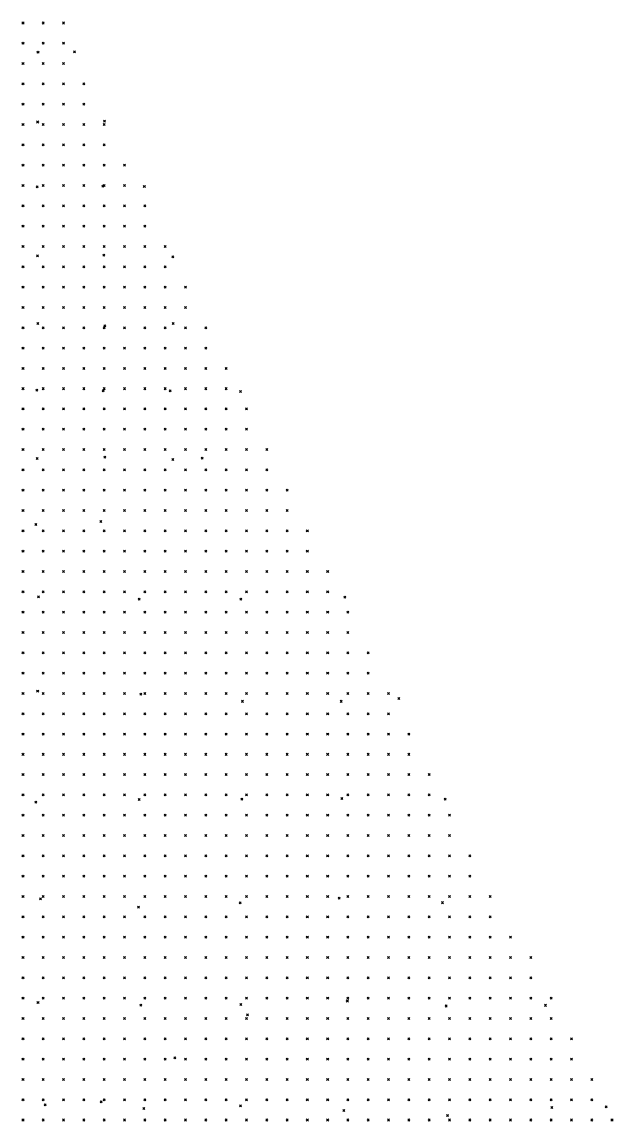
# Model space of a CAD drawing. Header units: metres. Extents: x 441556 to 446409, y 432338 to 461058.
# Drawn here: x 445240.3 to 445327.6, y 435102.3 to 435264.6 of the extents above; entities that cross this region are included whole.
import ezdxf

# ---------------------------------------------------------------- set-up
doc = ezdxf.new("R2010")
doc.units = ezdxf.units.M
doc.header["$MEASUREMENT"] = 0
doc.header["$PDMODE"] = 35
doc.header["$PDSIZE"] = 0.15
doc.layers.add('DTM-NOK-RevN_LIDAR_co_lidar', color=91, linetype='Continuous', lineweight=0)
doc.layers.add('DTM-NOK-RevN_RTK', color=32, linetype='Continuous', lineweight=0)

msp = doc.modelspace()

# ---------------------------------------------------------------- linework, layer by layer
at = {"layer": 'DTM-NOK-RevN_LIDAR_co_lidar'}
for p in [(445240.428, 435264.466, 324.207), (445243.428, 435264.466, 324.451), (445246.427, 435264.466, 324.578), (445240.428, 435261.466, 324.227), (445243.428, 435261.466, 324.357), (445246.427, 435261.466, 324.431), (445240.428, 435258.467, 324.161), (445243.428, 435258.467, 324.228), (445246.427, 435258.467, 324.325), (445240.428, 435255.468, 324.116), (445243.428, 435255.468, 324.209), (445246.427, 435255.468, 324.272), (445249.427, 435255.468, 324.366), (445240.428, 435252.468, 324.097), (445243.428, 435252.468, 324.179), (445246.427, 435252.468, 324.254), (445249.427, 435252.468, 324.318), (445240.428, 435249.469, 324.059), (445243.428, 435249.469, 324.151), (445246.427, 435249.469, 324.209), (445249.427, 435249.469, 324.242), (445252.426, 435249.469, 324.293), (445240.428, 435246.47, 323.944), (445243.428, 435246.47, 324.056), (445246.427, 435246.47, 324.117), (445249.427, 435246.47, 324.199), (445252.426, 435246.47, 324.219), (445240.428, 435243.47, 323.83), (445243.428, 435243.47, 323.941), (445246.427, 435243.47, 324.048), (445249.427, 435243.47, 324.146), (445252.426, 435243.47, 324.232), (445255.425, 435243.47, 324.287), (445240.428, 435240.471, 323.803), (445243.428, 435240.471, 323.846), (445246.427, 435240.471, 323.95), (445249.427, 435240.471, 324.112), (445252.426, 435240.471, 324.183), (445255.425, 435240.471, 324.18), (445240.428, 435237.471, 323.748), (445243.428, 435237.471, 323.848), (445246.427, 435237.471, 323.97), (445249.427, 435237.471, 324.063), (445252.426, 435237.471, 324.129), (445255.425, 435237.471, 324.123), (445258.425, 435237.471, 324.129), (445240.428, 435234.472, 323.744), (445243.428, 435234.472, 323.857), (445246.427, 435234.472, 323.926), (445249.427, 435234.472, 323.987), (445252.426, 435234.472, 324.039), (445255.425, 435234.472, 324.061), (445258.425, 435234.472, 324.113), (445240.428, 435231.473, 323.741), (445243.428, 435231.473, 323.835), (445246.427, 435231.473, 323.898), (445249.427, 435231.473, 323.964), (445252.426, 435231.473, 323.996), (445255.425, 435231.473, 324.076), (445258.425, 435231.473, 324.183), (445261.424, 435231.473, 324.277), (445240.428, 435228.473, 323.712), (445243.428, 435228.473, 323.75), (445246.427, 435228.473, 323.818), (445249.427, 435228.473, 323.886), (445252.426, 435228.473, 323.994), (445255.425, 435228.473, 324.116), (445258.425, 435228.473, 324.211), (445261.424, 435228.473, 324.324), (445240.428, 435225.474, 323.668), (445243.428, 435225.474, 323.728), (445246.427, 435225.474, 323.805), (445249.427, 435225.474, 323.925), (445252.426, 435225.474, 324.029), (445255.425, 435225.474, 324.122), (445258.425, 435225.474, 324.218), (445261.424, 435225.474, 324.289), (445264.424, 435225.474, 324.36), (445240.428, 435222.474, 323.62), (445243.428, 435222.474, 323.738), (445246.427, 435222.474, 323.86), (445249.427, 435222.474, 323.942), (445252.426, 435222.474, 324.023), (445255.425, 435222.474, 324.105), (445258.425, 435222.474, 324.159), (445261.424, 435222.474, 324.218), (445264.424, 435222.474, 324.263), (445240.428, 435219.475, 323.63), (445243.428, 435219.475, 323.775), (445246.427, 435219.475, 323.863), (445249.427, 435219.475, 323.928), (445252.426, 435219.475, 323.985), (445255.425, 435219.475, 324.035), (445258.425, 435219.475, 324.074), (445261.424, 435219.475, 324.104), (445264.424, 435219.475, 324.135), (445267.423, 435219.475, 324.195), (445240.428, 435216.476, 323.67), (445243.428, 435216.476, 323.761), (445246.427, 435216.476, 323.826), (445249.427, 435216.476, 323.885), (445252.426, 435216.476, 323.912), (445255.425, 435216.476, 323.884), (445258.425, 435216.476, 323.848), (445261.424, 435216.476, 323.862), (445264.424, 435216.476, 323.952), (445267.423, 435216.476, 324.09), (445240.428, 435213.476, 323.648), (445243.428, 435213.476, 323.725), (445246.427, 435213.476, 323.79), (445249.427, 435213.476, 323.81), (445252.426, 435213.476, 323.777), (445255.425, 435213.476, 323.727), (445258.425, 435213.476, 323.647), (445261.424, 435213.476, 323.632), (445264.424, 435213.476, 323.779), (445267.423, 435213.476, 324.021), (445270.422, 435213.476, 324.343), (445240.428, 435210.477, 323.62), (445243.428, 435210.477, 323.664), (445246.427, 435210.477, 323.662), (445249.427, 435210.477, 323.656), (445252.426, 435210.477, 323.642), (445255.425, 435210.477, 323.574), (445258.425, 435210.477, 323.528), (445261.424, 435210.477, 323.667), (445264.424, 435210.477, 324.017), (445267.423, 435210.477, 324.214), (445270.422, 435210.477, 324.344), (445240.428, 435207.478, 323.558), (445243.428, 435207.478, 323.566), (445246.427, 435207.478, 323.571), (445249.427, 435207.478, 323.561), (445252.426, 435207.478, 323.526), (445255.425, 435207.478, 323.541), (445258.425, 435207.478, 323.662), (445261.424, 435207.478, 323.988), (445264.424, 435207.478, 324.213), (445267.423, 435207.478, 324.31), (445270.422, 435207.478, 324.333), (445273.422, 435207.478, 324.444), (445240.428, 435204.478, 323.454), (445243.428, 435204.478, 323.47), (445246.427, 435204.478, 323.451), (445249.427, 435204.478, 323.418), (445252.426, 435204.478, 323.464), (445255.425, 435204.478, 323.624), (445258.425, 435204.478, 323.861), (445261.424, 435204.478, 324.013), (445264.424, 435204.478, 324.1), (445267.423, 435204.478, 324.176), (445270.422, 435204.478, 324.259), (445273.422, 435204.478, 324.447), (445240.428, 435201.479, 323.389), (445243.428, 435201.479, 323.368), (445246.427, 435201.479, 323.335), (445249.427, 435201.479, 323.42), (445252.426, 435201.479, 323.596), (445255.425, 435201.479, 323.845), (445258.425, 435201.479, 324.082), (445261.424, 435201.479, 324.033), (445264.424, 435201.479, 323.997), (445267.423, 435201.479, 324.132), (445270.422, 435201.479, 324.342), (445273.422, 435201.479, 324.459), (445276.421, 435201.479, 324.422), (445240.428, 435198.479, 323.249), (445243.428, 435198.479, 323.227), (445246.427, 435198.479, 323.306), (445249.427, 435198.479, 323.47), (445252.426, 435198.479, 323.664), (445255.425, 435198.479, 323.846), (445258.425, 435198.479, 323.86), (445261.424, 435198.479, 323.899), (445264.424, 435198.479, 324.053), (445267.423, 435198.479, 324.174), (445270.422, 435198.479, 324.187), (445273.422, 435198.479, 324.157), (445276.421, 435198.479, 324.287), (445240.428, 435195.48, 323.14), (445243.428, 435195.48, 323.182), (445246.427, 435195.48, 323.334), (445249.427, 435195.48, 323.532), (445252.426, 435195.48, 323.505), (445255.425, 435195.48, 323.567), (445258.425, 435195.48, 323.716), (445261.424, 435195.48, 323.929), (445264.424, 435195.48, 324.004), (445267.423, 435195.48, 323.973), (445270.422, 435195.48, 324.028), (445273.422, 435195.48, 324.133), (445276.421, 435195.48, 324.254), (445279.42, 435195.48, 324.321), (445240.428, 435192.481, 323.054), (445243.428, 435192.481, 323.212), (445246.427, 435192.481, 323.349), (445249.427, 435192.481, 323.386), (445252.426, 435192.481, 323.38), (445255.425, 435192.481, 323.597), (445258.425, 435192.481, 323.825), (445261.424, 435192.481, 323.834), (445264.424, 435192.481, 323.858), (445267.423, 435192.481, 323.914), (445270.422, 435192.481, 323.997), (445273.422, 435192.481, 324.046), (445276.421, 435192.481, 324.086), (445279.42, 435192.481, 324.132), (445240.428, 435189.481, 323.193), (445243.428, 435189.481, 323.188), (445246.427, 435189.481, 323.124), (445249.427, 435189.481, 323.181), (445252.426, 435189.481, 323.291), (445255.425, 435189.481, 323.43), (445258.425, 435189.481, 323.647), (445261.424, 435189.481, 323.801), (445264.424, 435189.481, 323.865), (445267.423, 435189.481, 323.789), (445270.422, 435189.481, 323.775), (445273.422, 435189.481, 323.92), (445276.421, 435189.481, 323.944), (445279.42, 435189.481, 323.866), (445282.42, 435189.481, 323.864), (445240.428, 435186.482, 322.975), (445243.428, 435186.482, 322.974), (445246.427, 435186.482, 323.057), (445249.427, 435186.482, 323.179), (445252.426, 435186.482, 323.173), (445255.425, 435186.482, 323.391), (445258.425, 435186.482, 323.641), (445261.424, 435186.482, 323.725), (445264.424, 435186.482, 323.626), (445267.423, 435186.482, 323.603), (445270.422, 435186.482, 323.613), (445273.422, 435186.482, 323.691), (445276.421, 435186.482, 323.776), (445279.42, 435186.482, 323.855), (445282.42, 435186.482, 323.827), (445240.428, 435183.482, 322.911), (445243.428, 435183.482, 323.005), (445246.427, 435183.482, 323.09), (445249.427, 435183.482, 323.08), (445252.426, 435183.482, 323.208), (445255.425, 435183.482, 323.44), (445258.425, 435183.482, 323.471), (445261.424, 435183.482, 323.446), (445264.424, 435183.482, 323.44), (445267.423, 435183.482, 323.429), (445270.422, 435183.482, 323.449), (445273.422, 435183.482, 323.511), (445276.421, 435183.482, 323.663), (445279.42, 435183.482, 323.802), (445282.42, 435183.482, 323.815), (445285.419, 435183.482, 323.769), (445240.428, 435180.483, 322.957), (445243.428, 435180.483, 323.031), (445246.427, 435180.483, 323.102), (445249.427, 435180.483, 323.22), (445252.426, 435180.483, 323.209), (445255.425, 435180.483, 323.258), (445258.425, 435180.483, 323.311), (445261.424, 435180.483, 323.372), (445264.424, 435180.483, 323.437), (445267.423, 435180.483, 323.507), (445270.422, 435180.483, 323.522), (445273.422, 435180.483, 323.58), (445276.421, 435180.483, 323.57), (445279.42, 435180.483, 323.622), (445282.42, 435180.483, 323.637), (445285.419, 435180.483, 323.652), (445240.428, 435177.484, 322.849), (445243.428, 435177.484, 323.008), (445246.427, 435177.484, 323.185), (445249.427, 435177.484, 323.149), (445252.426, 435177.484, 323.11), (445255.425, 435177.484, 323.178), (445258.425, 435177.484, 323.313), (445261.424, 435177.484, 323.398), (445264.424, 435177.484, 323.379), (445267.423, 435177.484, 323.364), (445270.422, 435177.484, 323.433), (445273.422, 435177.484, 323.451), (445276.421, 435177.484, 323.4), (445279.42, 435177.484, 323.376), (445282.42, 435177.484, 323.426), (445285.419, 435177.484, 323.509), (445288.419, 435177.484, 323.474), (445240.428, 435174.484, 322.968), (445243.428, 435174.484, 323.007), (445246.427, 435174.484, 322.979), (445249.427, 435174.484, 323.033), (445252.426, 435174.484, 323.079), (445255.425, 435174.484, 323.177), (445258.425, 435174.484, 323.254), (445261.424, 435174.484, 323.321), (445264.424, 435174.484, 323.3), (445267.423, 435174.484, 323.343), (445270.422, 435174.484, 323.315), (445273.422, 435174.484, 323.212), (445276.421, 435174.484, 323.185), (445279.42, 435174.484, 323.266), (445282.42, 435174.484, 323.326), (445285.419, 435174.484, 323.376), (445288.419, 435174.484, 323.423), (445240.428, 435171.485, 322.802), (445243.428, 435171.485, 322.811), (445246.427, 435171.485, 322.866), (445249.427, 435171.485, 322.928), (445252.426, 435171.485, 323.001), (445255.425, 435171.485, 323.105), (445258.425, 435171.485, 323.182), (445261.424, 435171.485, 323.21), (445264.424, 435171.485, 323.243), (445267.423, 435171.485, 323.198), (445270.422, 435171.485, 323.107), (445273.422, 435171.485, 323.082), (445276.421, 435171.485, 323.15), (445279.42, 435171.485, 323.266), (445282.42, 435171.485, 323.322), (445285.419, 435171.485, 323.382), (445288.419, 435171.485, 323.422), (445291.418, 435171.485, 323.504), (445240.428, 435168.486, 322.701), (445243.428, 435168.486, 322.78), (445246.427, 435168.486, 322.788), (445249.427, 435168.486, 322.824), (445252.426, 435168.486, 322.957), (445255.425, 435168.486, 323.113), (445258.425, 435168.486, 323.176), (445261.424, 435168.486, 323.165), (445264.424, 435168.486, 323.077), (445267.423, 435168.486, 323.018), (445270.422, 435168.486, 323.101), (445273.422, 435168.486, 323.155), (445276.421, 435168.486, 323.196), (445279.42, 435168.486, 323.294), (445282.42, 435168.486, 323.383), (445285.419, 435168.486, 323.401), (445288.419, 435168.486, 323.495), (445291.418, 435168.486, 323.571), (445240.428, 435165.486, 322.782), (445243.428, 435165.486, 322.867), (445246.427, 435165.486, 322.811), (445249.427, 435165.486, 322.852), (445252.426, 435165.486, 323.004), (445255.425, 435165.486, 323.073), (445258.425, 435165.486, 323.027), (445261.424, 435165.486, 322.97), (445264.424, 435165.486, 322.989), (445267.423, 435165.486, 323.067), (445270.422, 435165.486, 323.172), (445273.422, 435165.486, 323.228), (445276.421, 435165.486, 323.293), (445279.42, 435165.486, 323.36), (445282.42, 435165.486, 323.449), (445285.419, 435165.486, 323.534), (445288.419, 435165.486, 323.61), (445291.418, 435165.486, 323.651), (445294.417, 435165.486, 323.724), (445240.428, 435162.487, 322.773), (445243.428, 435162.487, 322.894), (445246.427, 435162.487, 322.887), (445249.427, 435162.487, 322.947), (445252.426, 435162.487, 322.957), (445255.425, 435162.487, 322.869), (445258.425, 435162.487, 322.835), (445261.424, 435162.487, 322.916), (445264.424, 435162.487, 322.993), (445267.423, 435162.487, 323.05), (445270.422, 435162.487, 323.164), (445273.422, 435162.487, 323.253), (445276.421, 435162.487, 323.354), (445279.42, 435162.487, 323.474), (445282.42, 435162.487, 323.572), (445285.419, 435162.487, 323.647), (445288.419, 435162.487, 323.706), (445291.418, 435162.487, 323.658), (445294.417, 435162.487, 323.63), (445240.428, 435159.487, 322.766), (445243.428, 435159.487, 322.881), (445246.427, 435159.487, 322.864), (445249.427, 435159.487, 322.784), (445252.426, 435159.487, 322.712), (445255.425, 435159.487, 322.714), (445258.425, 435159.487, 322.796), (445261.424, 435159.487, 322.877), (445264.424, 435159.487, 322.955), (445267.423, 435159.487, 323.067), (445270.422, 435159.487, 323.129), (445273.422, 435159.487, 323.226), (445276.421, 435159.487, 323.382), (445279.42, 435159.487, 323.534), (445282.42, 435159.487, 323.646), (445285.419, 435159.487, 323.671), (445288.419, 435159.487, 323.715), (445291.418, 435159.487, 323.671), (445294.417, 435159.487, 323.607), (445297.417, 435159.487, 323.486), (445240.428, 435156.488, 322.808), (445243.428, 435156.488, 322.79), (445246.427, 435156.488, 322.698), (445249.427, 435156.488, 322.66), (445252.426, 435156.488, 322.705), (445255.425, 435156.488, 322.73), (445258.425, 435156.488, 322.783), (445261.424, 435156.488, 322.886), (445264.424, 435156.488, 322.996), (445267.423, 435156.488, 323.098), (445270.422, 435156.488, 323.156), (445273.422, 435156.488, 323.228), (445276.421, 435156.488, 323.397), (445279.42, 435156.488, 323.479), (445282.42, 435156.488, 323.535), (445285.419, 435156.488, 323.55), (445288.419, 435156.488, 323.531), (445291.418, 435156.488, 323.586), (445294.417, 435156.488, 323.517), (445297.417, 435156.488, 323.411), (445240.428, 435153.489, 322.669), (445243.428, 435153.489, 322.619), (445246.427, 435153.489, 322.606), (445249.427, 435153.489, 322.651), (445252.426, 435153.489, 322.704), (445255.425, 435153.489, 322.746), (445258.425, 435153.489, 322.839), (445261.424, 435153.489, 322.936), (445264.424, 435153.489, 323.003), (445267.423, 435153.489, 323.091), (445270.422, 435153.489, 323.168), (445273.422, 435153.489, 323.238), (445276.421, 435153.489, 323.309), (445279.42, 435153.489, 323.318), (445282.42, 435153.489, 323.328), (445285.419, 435153.489, 323.397), (445288.419, 435153.489, 323.417), (445291.418, 435153.489, 323.317), (445294.417, 435153.489, 323.277), (445297.417, 435153.489, 323.303), (445300.416, 435153.489, 323.312), (445240.428, 435150.489, 322.53), (445243.428, 435150.489, 322.546), (445246.427, 435150.489, 322.611), (445249.427, 435150.489, 322.646), (445252.426, 435150.489, 322.717), (445255.425, 435150.489, 322.798), (445258.425, 435150.489, 322.897), (445261.424, 435150.489, 322.96), (445264.424, 435150.489, 323.004), (445267.423, 435150.489, 323.073), (445270.422, 435150.489, 323.164), (445273.422, 435150.489, 323.11), (445276.421, 435150.489, 323.045), (445279.42, 435150.489, 323.041), (445282.42, 435150.489, 323.109), (445285.419, 435150.489, 323.135), (445288.419, 435150.489, 323.146), (445291.418, 435150.489, 323.14), (445294.417, 435150.489, 323.214), (445297.417, 435150.489, 323.235), (445300.416, 435150.489, 323.257), (445240.428, 435147.49, 322.456), (445243.428, 435147.49, 322.495), (445246.427, 435147.49, 322.567), (445249.427, 435147.49, 322.637), (445252.426, 435147.49, 322.735), (445255.425, 435147.49, 322.819), (445258.425, 435147.49, 322.906), (445261.424, 435147.49, 323.022), (445264.424, 435147.49, 323.084), (445267.423, 435147.49, 323.037), (445270.422, 435147.49, 323.001), (445273.422, 435147.49, 322.942), (445276.421, 435147.49, 322.833), (445279.42, 435147.49, 322.852), (445282.42, 435147.49, 322.932), (445285.419, 435147.49, 323.051), (445288.419, 435147.49, 323.123), (445291.418, 435147.49, 323.116), (445294.417, 435147.49, 323.175), (445297.417, 435147.49, 323.212), (445300.416, 435147.49, 323.305), (445303.415, 435147.49, 323.438), (445240.428, 435144.49, 322.434), (445243.428, 435144.49, 322.479), (445246.427, 435144.49, 322.565), (445249.427, 435144.49, 322.653), (445252.426, 435144.49, 322.718), (445255.425, 435144.49, 322.852), (445258.425, 435144.49, 323.009), (445261.424, 435144.49, 323.095), (445264.424, 435144.49, 323.031), (445267.423, 435144.49, 322.902), (445270.422, 435144.49, 322.829), (445273.422, 435144.49, 322.762), (445276.421, 435144.49, 322.69), (445279.42, 435144.49, 322.728), (445282.42, 435144.49, 322.851), (445285.419, 435144.49, 322.933), (445288.419, 435144.49, 323.044), (445291.418, 435144.49, 323.131), (445294.417, 435144.49, 323.221), (445297.417, 435144.49, 323.316), (445300.416, 435144.49, 323.332), (445303.415, 435144.49, 323.257), (445240.428, 435141.491, 322.389), (445243.428, 435141.491, 322.48), (445246.427, 435141.491, 322.56), (445249.427, 435141.491, 322.658), (445252.426, 435141.491, 322.772), (445255.425, 435141.491, 322.882), (445258.425, 435141.491, 322.985), (445261.424, 435141.491, 322.967), (445264.424, 435141.491, 322.863), (445267.423, 435141.491, 322.753), (445270.422, 435141.491, 322.675), (445273.422, 435141.491, 322.639), (445276.421, 435141.491, 322.696), (445279.42, 435141.491, 322.781), (445282.42, 435141.491, 322.87), (445285.419, 435141.491, 322.989), (445288.419, 435141.491, 323.152), (445291.418, 435141.491, 323.237), (445294.417, 435141.491, 323.246), (445297.417, 435141.491, 323.08), (445300.416, 435141.491, 323.074), (445303.415, 435141.491, 323.048), (445306.415, 435141.491, 323.106), (445240.428, 435138.492, 322.387), (445243.428, 435138.492, 322.494), (445246.427, 435138.492, 322.592), (445249.427, 435138.492, 322.684), (445252.426, 435138.492, 322.745), (445255.425, 435138.492, 322.757), (445258.425, 435138.492, 322.746), (445261.424, 435138.492, 322.721), (445264.424, 435138.492, 322.676), (445267.423, 435138.492, 322.623), (445270.422, 435138.492, 322.638), (445273.422, 435138.492, 322.655), (445276.421, 435138.492, 322.715), (445279.42, 435138.492, 322.836), (445282.42, 435138.492, 322.974), (445285.419, 435138.492, 323.107), (445288.419, 435138.492, 323.17), (445291.418, 435138.492, 323.114), (445294.417, 435138.492, 323.014), (445297.417, 435138.492, 322.934), (445300.416, 435138.492, 322.968), (445303.415, 435138.492, 323.031), (445306.415, 435138.492, 323.072), (445240.428, 435135.492, 322.442), (445243.428, 435135.492, 322.53), (445246.427, 435135.492, 322.608), (445249.427, 435135.492, 322.607), (445252.426, 435135.492, 322.579), (445255.425, 435135.492, 322.55), (445258.425, 435135.492, 322.546), (445261.424, 435135.492, 322.548), (445264.424, 435135.492, 322.574), (445267.423, 435135.492, 322.591), (445270.422, 435135.492, 322.625), (445273.422, 435135.492, 322.7), (445276.421, 435135.492, 322.842), (445279.42, 435135.492, 322.957), (445282.42, 435135.492, 323.057), (445285.419, 435135.492, 323.001), (445288.419, 435135.492, 322.943), (445291.418, 435135.492, 322.902), (445294.417, 435135.492, 322.904), (445297.417, 435135.492, 322.936), (445300.416, 435135.492, 322.917), (445303.415, 435135.492, 322.858), (445306.415, 435135.492, 322.881), (445309.414, 435135.492, 322.958), (445240.428, 435132.493, 322.556), (445243.428, 435132.493, 322.549), (445246.427, 435132.493, 322.517), (445249.427, 435132.493, 322.47), (445252.426, 435132.493, 322.438), (445255.425, 435132.493, 322.429), (445258.425, 435132.493, 322.463), (445261.424, 435132.493, 322.525), (445264.424, 435132.493, 322.522), (445267.423, 435132.493, 322.58), (445270.422, 435132.493, 322.695), (445273.422, 435132.493, 322.811), (445276.421, 435132.493, 322.902), (445279.42, 435132.493, 322.882), (445282.42, 435132.493, 322.874), (445285.419, 435132.493, 322.859), (445288.419, 435132.493, 322.845), (445291.418, 435132.493, 322.839), (445294.417, 435132.493, 322.838), (445297.417, 435132.493, 322.822), (445300.416, 435132.493, 322.772), (445303.415, 435132.493, 322.781), (445306.415, 435132.493, 322.886), (445309.414, 435132.493, 322.965), (445240.428, 435129.494, 322.385), (445243.428, 435129.494, 322.343), (445246.427, 435129.494, 322.318), (445249.427, 435129.494, 322.296), (445252.426, 435129.494, 322.318), (445255.425, 435129.494, 322.334), (445258.425, 435129.494, 322.34), (445261.424, 435129.494, 322.429), (445264.424, 435129.494, 322.57), (445267.423, 435129.494, 322.692), (445270.422, 435129.494, 322.765), (445273.422, 435129.494, 322.844), (445276.421, 435129.494, 322.786), (445279.42, 435129.494, 322.76), (445282.42, 435129.494, 322.742), (445285.419, 435129.494, 322.798), (445288.419, 435129.494, 322.829), (445291.418, 435129.494, 322.743), (445294.417, 435129.494, 322.711), (445297.417, 435129.494, 322.692), (445300.416, 435129.494, 322.74), (445303.415, 435129.494, 322.815), (445306.415, 435129.494, 322.885), (445309.414, 435129.494, 322.932), (445312.414, 435129.494, 322.981), (445240.428, 435126.494, 322.202), (445243.428, 435126.494, 322.19), (445246.427, 435126.494, 322.204), (445249.427, 435126.494, 322.221), (445252.426, 435126.494, 322.256), (445255.425, 435126.494, 322.26), (445258.425, 435126.494, 322.329), (445261.424, 435126.494, 322.516), (445264.424, 435126.494, 322.705), (445267.423, 435126.494, 322.765), (445270.422, 435126.494, 322.7), (445273.422, 435126.494, 322.649), (445276.421, 435126.494, 322.645), (445279.42, 435126.494, 322.702), (445282.42, 435126.494, 322.745), (445285.419, 435126.494, 322.698), (445288.419, 435126.494, 322.581), (445291.418, 435126.494, 322.576), (445294.417, 435126.494, 322.664), (445297.417, 435126.494, 322.728), (445300.416, 435126.494, 322.765), (445303.415, 435126.494, 322.83), (445306.415, 435126.494, 322.873), (445309.414, 435126.494, 322.879), (445312.414, 435126.494, 322.866), (445315.413, 435126.494, 322.898), (445240.428, 435123.495, 322.141), (445243.428, 435123.495, 322.127), (445246.427, 435123.495, 322.164), (445249.427, 435123.495, 322.177), (445252.426, 435123.495, 322.207), (445255.425, 435123.495, 322.293), (445258.425, 435123.495, 322.413), (445261.424, 435123.495, 322.547), (445264.424, 435123.495, 322.615), (445267.423, 435123.495, 322.571), (445270.422, 435123.495, 322.541), (445273.422, 435123.495, 322.537), (445276.421, 435123.495, 322.613), (445279.42, 435123.495, 322.648), (445282.42, 435123.495, 322.541), (445285.419, 435123.495, 322.453), (445288.419, 435123.495, 322.531), (445291.418, 435123.495, 322.611), (445294.417, 435123.495, 322.67), (445297.417, 435123.495, 322.707), (445300.416, 435123.495, 322.759), (445303.415, 435123.495, 322.747), (445306.415, 435123.495, 322.727), (445309.414, 435123.495, 322.744), (445312.414, 435123.495, 322.77), (445315.413, 435123.495, 322.807), (445240.428, 435120.495, 322.192), (445243.428, 435120.495, 322.102), (445246.427, 435120.495, 322.117), (445249.427, 435120.495, 322.199), (445252.426, 435120.495, 322.27), (445255.425, 435120.495, 322.329), (445258.425, 435120.495, 322.391), (445261.424, 435120.495, 322.395), (445264.424, 435120.495, 322.395), (445267.423, 435120.495, 322.386), (445270.422, 435120.495, 322.47), (445273.422, 435120.495, 322.558), (445276.421, 435120.495, 322.541), (445279.42, 435120.495, 322.458), (445282.42, 435120.495, 322.457), (445285.419, 435120.495, 322.538), (445288.419, 435120.495, 322.592), (445291.418, 435120.495, 322.615), (445294.417, 435120.495, 322.636), (445297.417, 435120.495, 322.691), (445300.416, 435120.495, 322.648), (445303.415, 435120.495, 322.62), (445306.415, 435120.495, 322.639), (445309.414, 435120.495, 322.677), (445312.414, 435120.495, 322.667), (445315.413, 435120.495, 322.618), (445318.412, 435120.495, 322.62), (445240.428, 435117.496, 322.092), (445243.428, 435117.496, 322.082), (445246.427, 435117.496, 322.144), (445249.427, 435117.496, 322.204), (445252.426, 435117.496, 322.281), (445255.425, 435117.496, 322.257), (445258.425, 435117.496, 322.218), (445261.424, 435117.496, 322.214), (445264.424, 435117.496, 322.28), (445267.423, 435117.496, 322.361), (445270.422, 435117.496, 322.429), (445273.422, 435117.496, 322.388), (445276.421, 435117.496, 322.374), (445279.42, 435117.496, 322.436), (445282.42, 435117.496, 322.524), (445285.419, 435117.496, 322.595), (445288.419, 435117.496, 322.581), (445291.418, 435117.496, 322.567), (445294.417, 435117.496, 322.539), (445297.417, 435117.496, 322.52), (445300.416, 435117.496, 322.504), (445303.415, 435117.496, 322.559), (445306.415, 435117.496, 322.555), (445309.414, 435117.496, 322.527), (445312.414, 435117.496, 322.477), (445315.413, 435117.496, 322.474), (445318.412, 435117.496, 322.537), (445240.428, 435114.497, 322.03), (445243.428, 435114.497, 322.09), (445246.427, 435114.497, 322.157), (445249.427, 435114.497, 322.161), (445252.426, 435114.497, 322.101), (445255.425, 435114.497, 322.068), (445258.425, 435114.497, 322.097), (445261.424, 435114.497, 322.157), (445264.424, 435114.497, 322.228), (445267.423, 435114.497, 322.213), (445270.422, 435114.497, 322.247), (445273.422, 435114.497, 322.328), (445276.421, 435114.497, 322.416), (445279.42, 435114.497, 322.491), (445282.42, 435114.497, 322.502), (445285.419, 435114.497, 322.511), (445288.419, 435114.497, 322.505), (445291.418, 435114.497, 322.465), (445294.417, 435114.497, 322.445), (445297.417, 435114.497, 322.418), (445300.416, 435114.497, 322.401), (445303.415, 435114.497, 322.429), (445306.415, 435114.497, 322.502), (445309.414, 435114.497, 322.551), (445312.414, 435114.497, 322.581), (445315.413, 435114.497, 322.582), (445318.412, 435114.497, 322.508), (445321.412, 435114.497, 322.575), (445240.428, 435111.497, 322.077), (445243.428, 435111.497, 322.1), (445246.427, 435111.497, 322.013), (445249.427, 435111.497, 321.957), (445252.426, 435111.497, 321.934), (445255.425, 435111.497, 322.009), (445258.425, 435111.497, 322.104), (445261.424, 435111.497, 322.116), (445264.424, 435111.497, 322.078), (445267.423, 435111.497, 322.135), (445270.422, 435111.497, 322.255), (445273.422, 435111.497, 322.394), (445276.421, 435111.497, 322.443), (445279.42, 435111.497, 322.418), (445282.42, 435111.497, 322.389), (445285.419, 435111.497, 322.381), (445288.419, 435111.497, 322.391), (445291.418, 435111.497, 322.357), (445294.417, 435111.497, 322.346), (445297.417, 435111.497, 322.323), (445300.416, 435111.497, 322.247), (445303.415, 435111.497, 322.222), (445306.415, 435111.497, 322.267), (445309.414, 435111.497, 322.425), (445312.414, 435111.497, 322.601), (445315.413, 435111.497, 322.602), (445318.412, 435111.497, 322.511), (445321.412, 435111.497, 322.526), (445240.428, 435108.498, 322.09), (445243.428, 435108.498, 321.985), (445246.427, 435108.498, 321.842), (445249.427, 435108.498, 321.806), (445252.426, 435108.498, 321.924), (445255.425, 435108.498, 322.004), (445258.425, 435108.498, 322.02), (445261.424, 435108.498, 322.045), (445264.424, 435108.498, 322.103), (445267.423, 435108.498, 322.206), (445270.422, 435108.498, 322.299), (445273.422, 435108.498, 322.371), (445276.421, 435108.498, 322.362), (445279.42, 435108.498, 322.294), (445282.42, 435108.498, 322.292), (445285.419, 435108.498, 322.286), (445288.419, 435108.498, 322.253), (445291.418, 435108.498, 322.205), (445294.417, 435108.498, 322.142), (445297.417, 435108.498, 322.198), (445300.416, 435108.498, 322.294), (445303.415, 435108.498, 322.365), (445306.415, 435108.498, 322.508), (445309.414, 435108.498, 322.5), (445312.414, 435108.498, 322.556), (445315.413, 435108.498, 322.508), (445318.412, 435108.498, 322.452), (445321.412, 435108.498, 322.446), (445324.411, 435108.498, 322.464), (445240.428, 435105.499, 322.197), (445243.428, 435105.499, 321.942), (445246.427, 435105.499, 321.82), (445249.427, 435105.499, 321.817), (445252.426, 435105.499, 321.887), (445255.425, 435105.499, 321.96), (445258.425, 435105.499, 322.05), (445261.424, 435105.499, 322.12), (445264.424, 435105.499, 322.184), (445267.423, 435105.499, 322.239), (445270.422, 435105.499, 322.241), (445273.422, 435105.499, 322.244), (445276.421, 435105.499, 322.221), (445279.42, 435105.499, 322.181), (445282.42, 435105.499, 322.176), (445285.419, 435105.499, 322.124), (445288.419, 435105.499, 322.043), (445291.418, 435105.499, 322.066), (445294.417, 435105.499, 322.168), (445297.417, 435105.499, 322.196), (445300.416, 435105.499, 322.298), (445303.415, 435105.499, 322.382), (445306.415, 435105.499, 322.449), (445309.414, 435105.499, 322.453), (445312.414, 435105.499, 322.417), (445315.413, 435105.499, 322.415), (445318.412, 435105.499, 322.418), (445321.412, 435105.499, 322.431), (445324.411, 435105.499, 322.401), (445240.428, 435102.499, 321.92), (445243.428, 435102.499, 321.938), (445246.427, 435102.499, 321.796), (445249.427, 435102.499, 321.732), (445252.426, 435102.499, 321.854), (445255.425, 435102.499, 322.016), (445258.425, 435102.499, 322.117), (445261.424, 435102.499, 322.169), (445264.424, 435102.499, 322.159), (445267.423, 435102.499, 322.153), (445270.422, 435102.499, 322.117), (445273.422, 435102.499, 322.099), (445276.421, 435102.499, 322.111), (445279.42, 435102.499, 322.048), (445282.42, 435102.499, 321.961), (445285.419, 435102.499, 321.917), (445288.419, 435102.499, 321.97), (445291.418, 435102.499, 322.071), (445294.417, 435102.499, 322.198), (445297.417, 435102.499, 322.154), (445300.416, 435102.499, 322.192), (445303.415, 435102.499, 322.266), (445306.415, 435102.499, 322.226), (445309.414, 435102.499, 322.247), (445312.414, 435102.499, 322.291), (445315.413, 435102.499, 322.325), (445318.412, 435102.499, 322.334), (445321.412, 435102.499, 322.293), (445324.411, 435102.499, 322.288), (445327.411, 435102.499, 322.35)]:
    msp.add_point(p, dxfattribs=at)
at = {"layer": 'DTM-NOK-RevN_RTK'}
for p in [(445242.643, 435260.157, 324.266), (445248.037, 435260.191, 324.449), (445242.593, 435249.849, 324.162), (445252.447, 435249.981, 324.35), (445242.502, 435240.266, 323.807), (445252.205, 435240.364, 324.179), (445258.347, 435240.343, 324.164), (445242.591, 435230.102, 323.706), (445252.357, 435230.169, 323.985), (445262.553, 435229.958, 324.374), (445242.639, 435220.107, 323.747), (445252.504, 435219.752, 323.979), (445262.614, 435220.091, 324.128), (445242.458, 435210.244, 323.676), (445252.282, 435210.157, 323.664), (445262.163, 435210.158, 323.908), (445272.543, 435210.068, 324.333), (445242.525, 435200.183, 323.245), (445252.502, 435200.346, 323.648), (445262.545, 435200.027, 323.911), (445262.569, 435200.02, 323.911), (445266.877, 435200.222, 324.462), (445242.336, 435190.444, 323.345), (445251.94, 435190.857, 323.661), (445242.698, 435179.727, 323.002), (445257.579, 435179.398, 323.298), (445272.614, 435179.396, 323.57), (445287.941, 435179.689, 323.54), (445242.596, 435165.817, 322.827), (445257.819, 435165.392, 323.004), (445272.823, 435164.314, 323.215), (445287.432, 435164.311, 323.622), (445295.922, 435164.716, 323.777), (445257.571, 435149.811, 322.87), (445272.755, 435149.891, 323.093), (445287.515, 435149.945, 323.079), (445302.768, 435149.862, 323.374), (445242.309, 435149.438, 322.526), (445243.009, 435135.155, 322.511), (445287.136, 435135.252, 322.905), (445257.495, 435133.903, 322.484), (445272.512, 435134.554, 322.613), (445302.36, 435134.586, 322.786), (445242.644, 435119.832, 322.126), (445257.836, 435119.464, 322.408), (445272.584, 435119.537, 322.469), (445288.325, 435120.069, 322.613), (445302.918, 435119.332, 322.643), (445317.585, 435119.43, 322.537), (445273.566, 435118.044, 322.212), (445262.864, 435111.666, 322.039), (445243.723, 435104.755, 321.962), (445251.988, 435105.195, 321.898), (445258.264, 435104.214, 322.125), (445272.535, 435104.573, 322.16), (445318.506, 435104.327, 322.326), (445326.535, 435104.452, 322.32), (445287.819, 435103.883, 321.927), (445303.139, 435103.146, 322.292)]:
    msp.add_point(p, dxfattribs=at)

doc.saveas('drawing.dxf')
